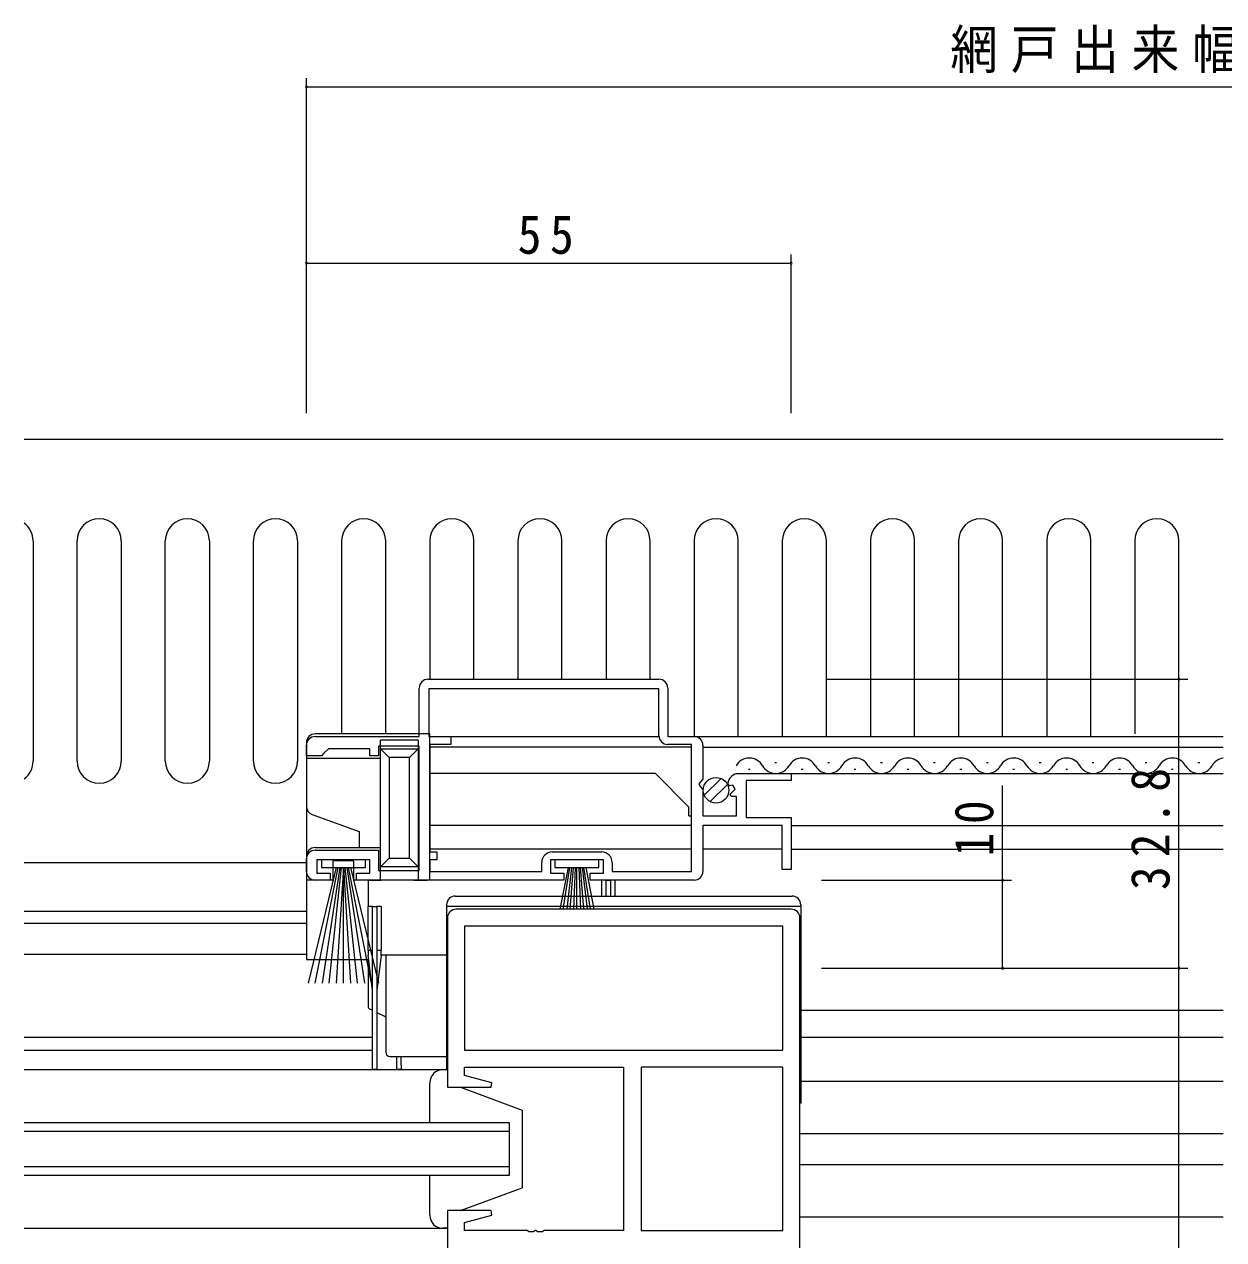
# Model space of a CAD drawing. Units: millimetres, scale not verified. Extents: x -594 to 539, y -420 to 386.
# Drawn here: x 104.5 to 240.6, y -158.8 to -20.9 of the extents above; entities that cross this region are included whole.
import ezdxf

# ---------------------------------------------------------------- set-up
doc = ezdxf.new("R2010")
doc.units = ezdxf.units.MM
doc.header["$LTSCALE"] = 2
for name, color, linetype, lineweight in [('0-3_YKK_11', 7, 'Continuous', 9), ('0-4_YKK_12', 2, 'Continuous', 9), ('0-6_YKK_13', 4, 'Continuous', 9), ('0-7_YKK_D', 6, 'Continuous', 9)]:
    doc.layers.add(name, color=color, linetype=linetype, lineweight=lineweight)
doc.styles.add('ＭＳ ゴシック', font='')
doc.styles.get('ＭＳ ゴシック').set_extended_font_data('MS Gothic')

msp = doc.modelspace()

# ---------------------------------------------------------------- linework, layer by layer
at = {"layer": '0-3_YKK_11'}
for p, q in [((149.29, -101.7), (149.29, -96.2)), ((150.29, -95.2), (176.49, -95.2)), ((150.29, -95.2), (176.49, -95.2)), ((150.39, -96.3), (150.39, -101.7)), ((176.49, -96.3), (150.39, -96.3)), ((176.49, -101.6), (176.49, -96.3)), ((177.49, -96.2), (177.49, -101.7)), ((137.49, -101.7), (149.29, -101.7)), ((150.39, -101.7), (152.89, -101.7)), ((152.89, -101.7), (152.89, -102.6)), ((177.49, -101.7), (180.49, -101.7)), ((136.49, -103.9), (136.49, -102.7)), ((138.99, -103.1), (138.49, -103.6)), ((143.69, -103.1), (138.99, -103.1)), ((143.69, -103.9), (143.69, -103.1)), ((144.69, -102.8), (144.69, -103.9)), ((149.29, -102.8), (144.69, -102.8)), ((149.29, -116.9), (149.29, -102.8)), ((150.49, -102.6), (150.49, -114.8)), ((152.89, -102.6), (150.49, -102.6)), ((180.19, -102.6), (177.49, -102.6)), ((180.19, -117), (180.19, -102.6)), ((181.49, -102.7), (181.49, -106.531)), ((138.19, -103.9), (136.49, -103.9)), ((138.49, -103.6), (138.19, -103.9)), ((144.69, -103.9), (143.69, -103.9)), ((185.586, -105.9), (191.49, -105.9)), ((191.49, -105.9), (191.49, -106.7)), ((181.49, -106.531), (181.037, -107.072)), ((181.037, -107.072), (181.19, -107.4)), ((181.19, -107.4), (181.49, -107.7)), ((184.542, -107.293), (184.291, -107.082)), ((184.861, -107.208), (184.542, -107.293)), ((185.131, -107.676), (184.861, -107.208)), ((186.39, -106.7), (186.39, -110.9)), ((191.49, -106.7), (186.39, -106.7)), ((181.49, -107.7), (181.49, -110.7)), ((184.566, -108.242), (185.131, -107.676)), ((184.673, -108.5), (184.566, -108.242)), ((185.29, -108.5), (184.673, -108.5)), ((185.29, -110.7), (185.29, -108.5)), ((181.49, -110.7), (185.29, -110.7)), ((186.39, -110.9), (191.49, -110.9)), ((191.49, -110.9), (191.49, -116.8)), ((181.49, -111.8), (181.49, -117)), ((190.49, -111.8), (181.49, -111.8)), ((190.49, -116.8), (190.49, -111.8)), ((136.49, -117), (136.49, -115.6)), ((137.49, -114.6), (144.69, -114.6)), ((137.69, -115.7), (137.69, -117.2)), ((143.69, -115.7), (137.69, -115.7)), ((143.69, -117.2), (143.69, -115.7)), ((144.69, -114.6), (144.69, -116.9)), ((150.49, -114.8), (151.29, -114.8)), ((150.49, -115.7), (150.49, -117)), ((151.29, -115.7), (150.49, -115.7)), ((151.29, -114.8), (151.29, -115.7)), ((164.19, -115.7), (164.19, -117.2)), ((170.19, -115.7), (164.19, -115.7)), ((164.39, -114.8), (169.99, -114.8)), ((170.19, -117.2), (170.19, -115.7)), ((137.69, -117.2), (139.19, -117.2)), ((139.19, -117.2), (139.19, -118)), ((142.19, -117.2), (143.69, -117.2)), ((142.19, -118), (142.19, -117.2)), ((144.69, -116.9), (149.29, -116.9)), ((150.49, -117), (163.19, -117)), ((163.19, -117), (163.19, -116)), ((164.19, -117.2), (165.69, -117.2)), ((165.69, -117.2), (165.69, -118)), ((168.69, -117.2), (170.19, -117.2)), ((168.69, -118), (168.69, -117.2)), ((171.19, -116), (171.19, -117)), ((171.19, -117), (180.19, -117)), ((191.49, -116.8), (190.49, -116.8)), ((139.19, -118), (137.49, -118)), ((165.69, -118), (142.19, -118)), ((180.49, -118), (168.69, -118)), ((191.49, -121.3), (153.49, -121.3)), ((152.49, -122.3), (152.49, -141.5)), ((192.49, -165.1), (192.49, -122.3)), ((190.56, -123.23), (154.42, -123.23)), ((154.42, -123.23), (154.42, -137.3)), ((190.56, -123.23), (154.42, -123.23)), ((190.56, -137.3), (190.56, -123.23)), ((154.42, -137.3), (190.56, -137.3)), ((154.42, -139.23), (172.49, -139.23)), ((154.42, -140.147), (154.42, -139.23)), ((172.49, -139.23), (172.49, -157.77)), ((174.49, -139.23), (174.49, -157.77)), ((190.56, -139.23), (174.49, -139.23)), ((174.49, -139.23), (174.49, -157.77)), ((190.56, -157.77), (190.56, -139.23)), ((157.519, -140.978), (154.42, -140.147)), ((152.49, -141.5), (157.451, -141.5)), ((157.451, -141.5), (157.519, -140.978)), ((152.49, -155.5), (152.49, -159.7)), ((157.451, -155.5), (152.49, -155.5)), ((157.519, -156.022), (157.451, -155.5)), ((154.42, -156.853), (157.519, -156.022)), ((154.42, -157.77), (154.42, -156.853)), ((161.532, -157.77), (154.42, -157.77)), ((161.715, -157.89), (161.532, -157.77)), ((162.265, -157.89), (161.715, -157.89)), ((162.448, -157.77), (162.265, -157.89)), ((162.532, -157.77), (162.448, -157.77)), ((162.715, -157.89), (162.532, -157.77)), ((163.265, -157.89), (162.715, -157.89)), ((163.448, -157.77), (163.265, -157.89)), ((172.49, -157.77), (163.448, -157.77)), ((174.49, -157.77), (190.56, -157.77))]:
    msp.add_line(p, q, dxfattribs=at)
for centre, radius, start, end in [((150.29, -96.2), 1, 90, 179.99998), ((176.49, -96.2), 1, 0, 89.99998), ((137.49, -102.7), 1, 90, 179.99998), ((177.49, -101.6), 1, 180, 269.99998), ((180.49, -102.7), 1, 0, 89.99998), ((185.586, -107.2), 1.3, 89.99997, 174.78409), ((137.49, -115.6), 1, 90, 179.99998), ((164.39, -116), 1.2, 90, 179.99998), ((169.99, -116), 1.2, 0, 89.99998), ((137.49, -117), 1, 180, 269.99998), ((180.49, -117), 1, 270, 359.99998), ((153.49, -122.3), 1, 90, 179.99998), ((191.49, -122.3), 1, 0, 89.99998)]:
    msp.add_arc(centre, radius, start, end, dxfattribs=at)
at = {"layer": '0-4_YKK_12'}
for p, q in [((150.487, -101.7), (176.495, -101.7)), ((180.492, -101.7), (240.49, -101.7)), ((150.487, -102.892), (150.489, -114.527)), ((180.19, -102.9), (150.488, -102.9)), ((181.49, -102.9), (240.49, -102.9)), ((189.645, -104.64), (189.845, -104.64)), ((195.645, -104.64), (195.845, -104.64)), ((201.645, -104.64), (201.845, -104.64)), ((207.645, -104.64), (207.845, -104.64)), ((213.645, -104.64), (213.845, -104.64)), ((219.645, -104.64), (219.845, -104.64)), ((225.645, -104.64), (225.845, -104.64)), ((231.645, -104.64), (231.845, -104.64)), ((237.645, -104.64), (237.845, -104.64)), ((176.09, -105.9), (150.488, -105.9)), ((179.89, -109.7), (176.09, -105.9)), ((185.245, -105.9), (240.49, -105.9)), ((186.645, -105.4), (186.845, -105.4)), ((192.645, -105.4), (192.845, -105.4)), ((198.645, -105.4), (198.845, -105.4)), ((204.645, -105.4), (204.845, -105.4)), ((210.645, -105.4), (210.845, -105.4)), ((216.645, -105.4), (216.845, -105.4)), ((222.645, -105.4), (222.845, -105.4)), ((228.645, -105.4), (228.845, -105.4)), ((234.645, -105.4), (234.845, -105.4)), ((179.89, -110.7), (179.89, -109.7)), ((179.89, -110.7), (180.19, -110.7)), ((180.19, -111.8), (150.489, -111.8)), ((191.49, -111.8), (240.49, -111.8)), ((180.19, -114.5), (150.489, -114.5)), ((190.49, -114.5), (181.49, -114.5)), ((191.49, -114.5), (240.49, -114.5)), ((104.49, -121.5), (136.49, -121.5)), ((136.49, -122.9), (104.49, -122.9)), ((104.49, -126.4), (136.49, -126.4)), ((192.59, -132.736), (240.49, -132.736)), ((104.49, -135.8), (143.99, -135.8)), ((192.59, -135.8), (240.49, -135.8)), ((104.49, -137.3), (143.99, -137.3)), ((192.49, -140.8), (240.49, -140.8)), ((104.49, -145.5), (159.49, -145.5)), ((159.49, -145.5), (159.49, -151.5)), ((159.49, -146.5), (104.49, -146.5)), ((192.49, -146.754), (240.49, -146.754)), ((192.49, -150.247), (240.49, -150.247)), ((104.49, -150.5), (159.49, -150.5)), ((159.49, -151.5), (104.49, -151.5)), ((192.49, -156.2), (240.49, -156.2))]:
    msp.add_line(p, q, dxfattribs=at)
for centre, start, end in [((186.745, -105.859), 29.20253, 150.79745), ((192.745, -105.859), 29.20253, 150.79745), ((198.745, -105.859), 29.20253, 150.79745), ((204.745, -105.859), 29.20253, 150.79745), ((210.745, -105.859), 29.20253, 150.79745), ((216.745, -105.859), 29.20253, 150.79745), ((222.745, -105.859), 29.20253, 150.79745), ((228.745, -105.859), 29.20253, 150.79745), ((234.745, -105.859), 29.20253, 150.79745), ((240.745, -105.859), 98.5388, 150.79745), ((189.745, -104.182), 209.20253, 330.79745), ((195.745, -104.182), 209.20253, 330.79745), ((201.745, -104.182), 209.20253, 330.79745), ((207.745, -104.182), 209.20253, 330.79745), ((213.745, -104.182), 209.20253, 330.79745), ((219.745, -104.182), 209.20253, 330.79745), ((225.745, -104.182), 209.20253, 330.79745), ((231.745, -104.182), 209.20253, 330.79745), ((237.745, -104.182), 209.20253, 330.79745)]:
    msp.add_arc(centre, 1.718, start, end, dxfattribs=at)
at = {"layer": '0-6_YKK_13'}
for p, q in [((240.49, -68.002), (104.49, -68.002)), ((105.49, -79.502), (105.49, -104.502)), ((110.49, -104.502), (110.49, -79.502)), ((115.49, -79.502), (115.49, -104.502)), ((120.49, -104.502), (120.49, -79.502)), ((125.49, -79.502), (125.49, -104.502)), ((130.49, -104.502), (130.49, -79.502)), ((135.49, -79.502), (135.49, -104.502)), ((140.49, -79.502), (140.49, -101.4)), ((145.49, -101.4), (145.49, -79.502)), ((150.49, -79.502), (150.49, -95.2)), ((155.49, -95.2), (155.49, -79.502)), ((160.49, -79.502), (160.49, -95.2)), ((165.49, -95.2), (165.49, -79.502)), ((170.49, -79.502), (170.49, -95.2)), ((175.49, -95.2), (175.49, -79.502)), ((180.49, -79.502), (180.49, -101.7)), ((185.49, -101.7), (185.49, -79.502)), ((190.49, -79.502), (190.49, -101.7)), ((195.49, -101.7), (195.49, -79.502)), ((200.49, -79.502), (200.49, -101.7)), ((205.49, -101.7), (205.49, -79.502)), ((210.49, -79.502), (210.49, -101.7)), ((215.49, -101.7), (215.49, -79.502)), ((220.49, -79.502), (220.49, -101.7)), ((225.49, -101.7), (225.49, -79.502)), ((230.49, -79.502), (230.49, -101.4)), ((235.49, -101.4), (235.49, -79.502)), ((150.49, -101.4), (137.49, -101.4)), ((150.49, -118), (150.49, -101.4)), ((136.49, -102.4), (136.49, -104.2)), ((144.89, -103.1), (144.89, -102.1)), ((149.19, -102.1), (144.89, -102.1)), ((144.89, -116.5), (144.89, -103.1)), ((145.89, -104.1), (144.89, -103.1)), ((144.89, -103.1), (149.19, -103.1)), ((149.19, -103.1), (148.19, -104.1)), ((149.19, -102.1), (149.19, -103.1)), ((149.19, -103.1), (149.19, -116.5)), ((136.49, -104.2), (136.49, -109.6)), ((144.89, -104.2), (136.49, -104.2)), ((145.89, -104.1), (145.89, -115.5)), ((148.19, -104.1), (145.89, -104.1)), ((148.19, -115.5), (148.19, -104.1)), ((181.639, -108.36), (183.536, -106.462)), ((182.32, -109.093), (184.269, -107.143)), ((137.49, -114.3), (142.49, -114.3)), ((142.49, -114.3), (144.89, -114.3)), ((138.19, -115.7), (138.19, -116.55)), ((143.19, -115.7), (138.19, -115.7)), ((143.19, -116.55), (143.19, -115.7)), ((145.89, -115.5), (144.89, -116.5)), ((145.89, -115.5), (148.19, -115.5)), ((149.19, -116.5), (148.19, -115.5)), ((164.69, -115.7), (164.69, -116.55)), ((169.69, -115.7), (164.69, -115.7)), ((169.69, -116.55), (169.69, -115.7)), ((104.49, -116.002), (136.49, -116.002)), ((139.89, -116.55), (136.69, -129.7)), ((137.49, -129.7), (140.09, -116.55)), ((138.19, -116.55), (143.19, -116.55)), ((140.29, -116.55), (138.29, -129.7)), ((139.09, -129.7), (140.49, -116.55)), ((140.69, -116.55), (139.89, -129.7)), ((140.69, -116.55), (141.49, -129.7)), ((140.69, -129.7), (140.69, -116.55)), ((142.29, -129.7), (140.89, -116.55)), ((141.09, -116.55), (143.09, -129.7)), ((143.89, -129.7), (141.29, -116.55)), ((141.49, -116.55), (144.69, -129.7)), ((144.89, -118), (144.89, -116.5)), ((149.19, -116.5), (144.89, -116.5)), ((149.19, -116.5), (149.19, -118)), ((164.69, -116.55), (169.69, -116.55)), ((166.19, -116.55), (165.259, -121.3)), ((165.645, -121.3), (166.39, -116.55)), ((166.59, -116.55), (166.031, -121.3)), ((166.418, -121.3), (166.79, -116.55)), ((166.99, -116.55), (166.804, -121.3)), ((167.19, -121.3), (167.19, -116.55)), ((167.39, -116.55), (167.577, -121.3)), ((167.963, -121.3), (167.59, -116.55)), ((167.79, -116.55), (168.349, -121.3)), ((168.735, -121.3), (167.99, -116.55)), ((168.19, -116.55), (169.122, -121.3)), ((139.49, -118), (136.49, -118)), ((143.49, -118), (143.49, -121)), ((143.49, -118), (144.99, -118)), ((148.69, -118), (144.99, -118)), ((148.69, -118), (150.19, -118)), ((164.19, -118), (150.19, -118)), ((170.49, -119.8), (170.49, -118.5)), ((171.49, -118), (170.99, -118)), ((170.99, -118), (170.99, -118.5)), ((170.99, -118.5), (170.99, -119.8)), ((171.49, -118), (171.49, -119.8)), ((153.39, -119.8), (191.59, -119.8)), ((143.99, -121), (143.49, -121)), ((143.49, -126), (143.49, -121)), ((144.99, -121), (144.49, -121)), ((144.49, -121), (144.49, -121.5)), ((152.39, -120.8), (152.39, -139.5)), ((192.59, -121), (152.39, -121)), ((192.59, -120.8), (192.59, -143.295)), ((143.99, -139), (143.99, -121.5)), ((144.49, -121.5), (144.49, -139)), ((143.49, -126), (143.49, -126.5)), ((143.99, -126), (143.49, -126)), ((143.99, -130.5), (143.49, -126.5)), ((144.99, -126.5), (144.49, -130.5)), ((144.99, -126.5), (144.99, -126)), ((152.39, -126.5), (144.99, -126.5)), ((145.49, -126.5), (145.49, -133.5)), ((143.656, -132.583), (143.99, -132.75)), ((144.49, -133), (145.427, -133.468)), ((145.49, -133.5), (145.49, -137.5)), ((143.99, -139.5), (143.99, -139)), ((144.49, -139), (144.49, -139.5)), ((145.99, -138), (152.39, -138)), ((146.74, -139), (146.74, -138)), ((146.74, -139.5), (146.74, -139)), ((147.24, -139), (147.24, -138)), ((147.24, -139), (147.24, -139.5)), ((104.49, -139.501), (152.49, -139.501)), ((144.49, -139.5), (143.99, -139.5)), ((147.24, -139.5), (146.74, -139.5)), ((151.99, -139.5), (152.49, -139.5)), ((152.49, -139.5), (152.49, -141.5)), ((150.49, -145.5), (150.49, -141)), ((152.49, -141.5), (153.99, -141.5)), ((153.99, -141.5), (160.99, -144.1)), ((192.59, -143.295), (192.49, -143.295)), ((160.99, -144.1), (160.99, -152.9)), ((150.49, -156), (150.49, -151.5)), ((153.99, -155.5), (160.99, -152.9)), ((152.49, -155.5), (152.49, -157.5)), ((153.99, -155.5), (152.49, -155.5)), ((104.49, -157.5), (152.49, -157.499)), ((152.49, -157.5), (151.99, -157.5))]:
    msp.add_line(p, q, dxfattribs=at)
for points in [[(136.49, -109.6), (136.49, -115.3), (136.49, -118)], [(137.148, -110.54), (142.49, -112.484), (142.49, -114.3)], [(143.49, -118), (141.89, -118), (141.89, -115.8), (139.49, -115.8), (139.49, -118)], [(136.49, -118), (136.49, -127), (143.49, -127), (143.49, -132.315)], [(170.49, -118), (169.99, -118), (169.99, -119.8)], [(170.49, -118.5), (170.49, -118), (170.99, -118)], [(143.99, -121.5), (143.99, -121), (144.49, -121)], [(144.99, -121), (144.99, -126), (144.49, -126)]]:
    msp.add_lwpolyline(points, dxfattribs=at)
msp.add_circle((182.976, -107.8), 1.45, dxfattribs=at)
for centre, radius, start, end in [((112.99, -79.502), 2.5, 0, 180), ((122.99, -79.502), 2.5, 0, 180), ((132.99, -79.502), 2.5, 0, 180), ((142.99, -79.502), 2.5, 0, 180), ((152.99, -79.502), 2.5, 0, 180), ((162.99, -79.502), 2.5, 0, 180), ((172.99, -79.502), 2.5, 0, 180), ((182.99, -79.502), 2.5, 0, 180), ((192.99, -79.502), 2.5, 0, 180), ((202.99, -79.502), 2.5, 0, 180), ((212.99, -79.502), 2.5, 0, 180), ((222.99, -79.502), 2.5, 0, 180), ((232.99, -79.502), 2.5, 0, 180), ((102.99, -79.502), 2.5, 0, 53.1301), ((137.49, -102.4), 1, 90, 180), ((102.99, -104.502), 2.5, 306.86989, 0), ((112.99, -104.502), 2.5, 180, 0), ((122.99, -104.502), 2.5, 180, 0), ((132.99, -104.502), 2.5, 180, 0), ((137.49, -109.6), 1, 180, 250), ((137.49, -115.3), 1, 90, 180), ((153.39, -120.8), 1, 90, 180), ((191.59, -120.8), 1, 0, 90), ((143.79, -132.315), 0.3, 180, 243.43494), ((145.561, -133.2), 0.3, 243.43494, 256.34541), ((145.99, -137.5), 0.5, 180, 270), ((151.99, -141), 1.5, 90, 180), ((151.99, -156), 1.5, 180, 270)]:
    msp.add_arc(centre, radius, start, end, dxfattribs=at)
at = {"layer": '0-7_YKK_D'}
for p, q in [((136.49, -65.002), (136.49, -27.002)), ((136.49, -28.002), (349.49, -28.002)), ((136.49, -65.002), (136.49, -47.002)), ((136.49, -48.002), (191.49, -48.002)), ((191.49, -65.002), (191.49, -47.002)), ((195.59, -95.2), (236.49, -95.2)), ((235.49, -128), (235.49, -95.2)), ((215.49, -118), (215.49, -107.26)), ((194.946, -118), (216.49, -118)), ((215.49, -128), (215.49, -118)), ((194.946, -128), (216.49, -128)), ((194.946, -128), (236.49, -128)), ((195.59, -128), (236.49, -128)), ((235.49, -198), (235.49, -128))]:
    msp.add_line(p, q, dxfattribs=at)
for centre, start, end in [((136.49, -28.002), 0, 180), ((136.49, -28.002), 180, 0), ((136.49, -48.002), 0, 180), ((136.49, -48.002), 180, 0), ((191.49, -48.002), 0, 180), ((191.49, -48.002), 180, 0), ((235.49, -95.2), 90, 270), ((235.49, -95.2), 270, 90), ((215.49, -118), 90, 270), ((215.49, -118), 270, 90), ((215.49, -128), 90, 270), ((215.49, -128), 270, 90), ((235.49, -128), 90, 270), ((235.49, -128), 90, 270), ((235.49, -128), 270, 90), ((235.49, -128), 270, 90)]:
    msp.add_arc(centre, 0.106, start, end, dxfattribs=at)

# ---------------------------------------------------------------- texts
at = {"layer": '0-7_YKK_D', "color": 7, "char_height": 4.399, "attachment_point": 7, "style": 'ＭＳ ゴシック'}
for s, insert in [('\\T1.27;\\W0.9;網戸出来幅:MW=W/2+43', (209.55, -27.002)), ('\\T1.36;\\W0.9;55', (160.47, -47.002))]:
    msp.add_mtext(s, dxfattribs=dict(at, insert=insert))
at = {"layer": '0-7_YKK_D', "color": 7, "char_height": 4.399, "attachment_point": 7, "rotation": 90, "style": 'ＭＳ ゴシック'}
for s, insert in [('\\T1.38;\\W0.9;32.8', (234.49, -119.12)), ('\\T1.36;\\W0.9;10', (214.49, -115.3))]:
    msp.add_mtext(s, dxfattribs=dict(at, insert=insert))

doc.saveas('drawing.dxf')
